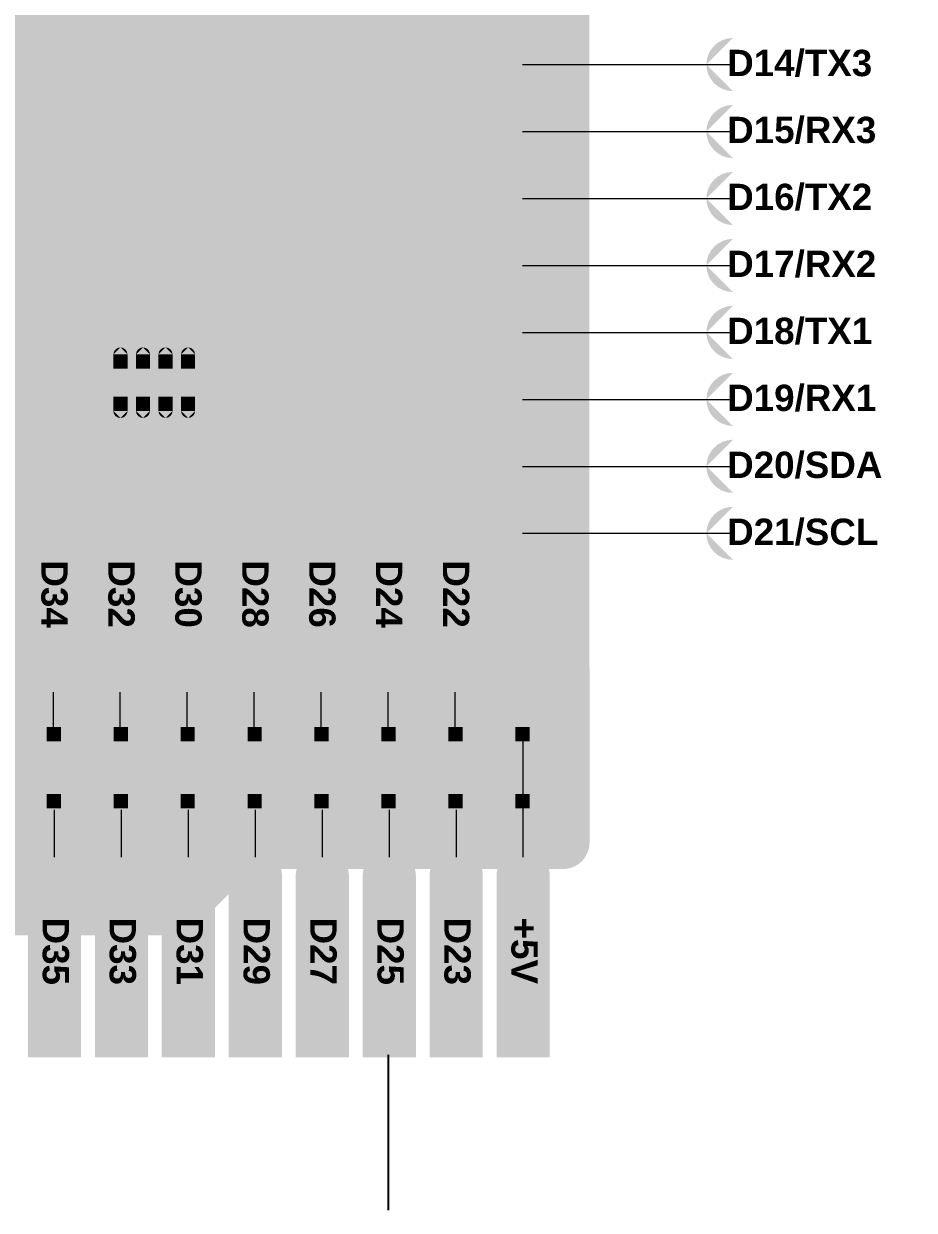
# Model space of a CAD drawing. Header units: millimetres. Extents: x 1 to 623, y -49 to 60.
# Drawn here: x 346.94 to 350.75, y 16.22 to 21.3 of the extents above; entities that cross this region are included whole.
import ezdxf

# ---------------------------------------------------------------- set-up
doc = ezdxf.new("R2010")
doc.units = ezdxf.units.MM
doc.header["$LTSCALE"] = 0.1
doc.layers.add('PDF6_Geometry', color=7, linetype='Continuous')
doc.layers.add('PDF8_Geometry', color=7, linetype='Continuous')
for name, color, linetype, true_color in [('PDF6_Solid Fills', 7, 'Continuous', 0x8b8f90), ('PDF6_Text', 7, 'Continuous', 0xffffff), ('PDF8_Solid Fills', 7, 'Continuous', 0xe5540f), ('PDF8_Text', 7, 'Continuous', 0xffffff)]:
    doc.layers.add(name, color=color, linetype=linetype, true_color=true_color)
doc.styles.add('PDF RobotoMono Bold', font='arialbd.ttf')

# ---------------------------------------------------------------- blocks, each defined once
blk = doc.blocks.new('ARDUINO')
at = {"layer": 'PDF6_Solid Fills', "lineweight": 20, "true_color": 0x017481, "transparency": 33554559}
for points in [[(367.3383, 17.4148), (363.4689, 17.4148), (363.1821, 17.7016), (363.1518, 17.7016), (363.1404, 17.7021), (363.1299, 17.7038), (363.1189, 17.7065), (363.1084, 17.71), (363.0983, 17.7148), (363.0891, 17.7205), (363.0803, 17.7271), (363.072, 17.7345), (363.0645, 17.7429), (363.058, 17.7516), (363.0522, 17.7613), (363.0474, 17.7709), (363.0435, 17.7819), (363.0413, 17.7924), (363.0395, 17.8034), (363.0386, 17.8144), (363.0386, 28.7671), (363.0395, 28.7785), (363.0413, 28.7895), (363.0435, 28.8), (363.0474, 28.8105), (363.0522, 28.8206), (363.058, 28.8302), (363.0645, 28.839), (363.072, 28.8474), (363.0803, 28.8548), (363.0891, 28.8614), (363.0983, 28.8666), (363.1084, 28.8715), (363.1189, 28.8754), (363.1299, 28.878), (363.1404, 28.8798), (363.1518, 28.8802), (368.9457, 28.8802), (368.9567, 28.8798), (368.9676, 28.878), (368.9781, 28.8754), (368.9887, 28.8715), (368.9988, 28.8666), (369.0084, 28.8614), (369.0172, 28.8548), (369.0255, 28.8474), (369.033, 28.839), (369.0396, 28.8302), (369.0448, 28.8206), (369.0496, 28.8105), (369.0536, 28.8), (369.0562, 28.7895), (369.058, 28.7785), (369.0584, 28.7671), (369.058, 28.7671), (369.058, 18.5595), (369.0584, 18.5595), (369.0584, 17.8113), (369.058, 17.8003), (369.0562, 17.7894), (369.0536, 17.7788), (369.0496, 17.7679), (369.0448, 17.7578), (369.0396, 17.7486), (369.033, 17.7398), (369.0255, 17.7315), (369.0172, 17.724), (369.0084, 17.7174), (368.9988, 17.7117), (368.9887, 17.7069), (368.9781, 17.7034), (368.9676, 17.7007), (368.9567, 17.699), (368.9457, 17.6986), (367.6217, 17.6986)], [(367.3701, 19.7796), (367.3701, 19.84), (367.0201, 19.84), (367.0201, 19.7796), (367.0201, 19.7192), (367.3701, 19.7192)]]:
    blk.add_hatch(color=136, dxfattribs=at).paths.add_polyline_path(points)
at = {"layer": 'PDF6_Solid Fills', "lineweight": 20, "true_color": 0xffffff, "transparency": 33554559}
blk.add_hatch(color=7, dxfattribs=at).paths.add_polyline_path([(367.0517, 21.2471, 0.414148), (367.2323, 21.4278), (367.2323, 21.4278, 0.414071), (367.0517, 21.6083), (367.0517, 21.6083, 0.41433), (366.8712, 21.4278), (366.8712, 21.4278, 0.414408)])
at = {"layer": 'PDF6_Solid Fills', "lineweight": 20, "transparency": 33554559}
h = blk.add_hatch(color=7, dxfattribs=at)
h.paths.add_polyline_path([(370.4485, 21.0272), (369.6725, 21.0272)], flags=0)
h.paths.add_polyline_path([(369.5586, 21.1411, 0.412497), (369.6725, 21.0272)], flags=0)
h.paths.add_polyline_path([(369.6725, 21.2549, 0.412497), (369.5586, 21.1411)], flags=0)
h.paths.add_polyline_path([(369.6725, 21.2549), (370.4485, 21.2549)], flags=0)
at = {"layer": 'PDF6_Solid Fills', "lineweight": 20, "true_color": 0x8a7867, "transparency": 33554559}
for points in [[(368.8431, 21.0694), (368.8431, 21.2128), (368.8429, 21.2128), (368.6999, 21.2128), (368.6995, 21.2128), (368.6995, 21.0694), (368.6999, 21.0694)], [(368.8431, 20.7828), (368.8431, 20.9262), (368.8429, 20.9262), (368.6999, 20.9262), (368.6995, 20.9262), (368.6995, 20.7828), (368.6999, 20.7828)], [(368.8431, 20.4961), (368.8431, 20.6395), (368.8429, 20.6395), (368.6999, 20.6395), (368.6995, 20.6395), (368.6995, 20.4961), (368.6999, 20.4961)], [(368.8431, 20.2095), (368.8431, 20.3529), (368.8429, 20.3529), (368.6999, 20.3529), (368.6995, 20.3529), (368.6995, 20.2095), (368.6999, 20.2095)], [(368.8431, 19.9229), (368.8431, 20.0663), (368.8429, 20.0663), (368.6999, 20.0663), (368.6995, 20.0663), (368.6995, 19.9229), (368.6999, 19.9229)], [(368.8431, 19.6363), (368.8431, 19.7797), (368.8429, 19.7797), (368.6999, 19.7797), (368.6995, 19.7797), (368.6995, 19.6363), (368.6999, 19.6363)], [(368.8431, 19.3497), (368.8431, 19.4931), (368.8429, 19.4931), (368.6999, 19.4931), (368.6995, 19.4931), (368.6995, 19.3497), (368.6999, 19.3497)], [(368.8431, 19.0631), (368.8431, 19.2065), (368.8429, 19.2065), (368.6999, 19.2065), (368.6995, 19.2065), (368.6995, 19.0631), (368.6999, 19.0631)], [(366.8364, 18.2034), (366.8364, 18.3468), (366.8361, 18.3468), (366.6932, 18.3468), (366.6927, 18.3468), (366.6927, 18.2034), (366.6932, 18.2034)], [(367.123, 18.2034), (367.123, 18.3468), (367.1227, 18.3468), (366.9797, 18.3468), (366.9793, 18.3468), (366.9793, 18.2034), (366.9797, 18.2034)], [(367.4095, 18.2034), (367.4095, 18.3468), (367.4093, 18.3468), (367.2663, 18.3468), (367.2659, 18.3468), (367.2659, 18.2034), (367.2663, 18.2034)], [(367.6961, 18.2034), (367.6961, 18.3468), (367.6958, 18.3468), (367.5529, 18.3468), (367.5524, 18.3468), (367.5524, 18.2034), (367.5529, 18.2034)], [(367.9827, 18.2034), (367.9827, 18.3468), (367.9824, 18.3468), (367.8394, 18.3468), (367.839, 18.3468), (367.839, 18.2034), (367.8394, 18.2034)], [(368.2692, 18.2034), (368.2692, 18.3468), (368.269, 18.3468), (368.126, 18.3468), (368.1256, 18.3468), (368.1256, 18.2034), (368.126, 18.2034)], [(368.5558, 18.2034), (368.5558, 18.3468), (368.5555, 18.3468), (368.4126, 18.3468), (368.4122, 18.3468), (368.4122, 18.2034), (368.4126, 18.2034)], [(368.8424, 18.2034), (368.8424, 18.3468), (368.8421, 18.3468), (368.6991, 18.3468), (368.6987, 18.3468), (368.6987, 18.2034), (368.6991, 18.2034)], [(366.8364, 17.9164), (366.8364, 18.0598), (366.8361, 18.0598), (366.6932, 18.0598), (366.6927, 18.0598), (366.6927, 17.9164), (366.6932, 17.9164)], [(367.123, 17.9164), (367.123, 18.0598), (367.1227, 18.0598), (366.9797, 18.0598), (366.9793, 18.0598), (366.9793, 17.9164), (366.9797, 17.9164)], [(367.4095, 17.9164), (367.4095, 18.0598), (367.4093, 18.0598), (367.2663, 18.0598), (367.2659, 18.0598), (367.2659, 17.9164), (367.2663, 17.9164)], [(367.6961, 17.9164), (367.6961, 18.0598), (367.6958, 18.0598), (367.5529, 18.0598), (367.5524, 18.0598), (367.5524, 17.9164), (367.5529, 17.9164)], [(367.9827, 17.9164), (367.9827, 18.0598), (367.9824, 18.0598), (367.8394, 18.0598), (367.839, 18.0598), (367.839, 17.9164), (367.8394, 17.9164)], [(368.2692, 17.9164), (368.2692, 18.0598), (368.269, 18.0598), (368.126, 18.0598), (368.1256, 18.0598), (368.1256, 17.9164), (368.126, 17.9164)], [(368.5558, 17.9164), (368.5558, 18.0598), (368.5555, 18.0598), (368.4126, 18.0598), (368.4122, 18.0598), (368.4122, 17.9164), (368.4126, 17.9164)], [(368.8424, 17.9164), (368.8424, 18.0598), (368.8421, 18.0598), (368.6991, 18.0598), (368.6987, 18.0598), (368.6987, 17.9164), (368.6991, 17.9164)]]:
    blk.add_hatch(color=8, dxfattribs=at).paths.add_polyline_path(points)
at = {"layer": 'PDF6_Solid Fills', "lineweight": 20, "transparency": 33554559}
h = blk.add_hatch(color=7, dxfattribs=at)
h.paths.add_polyline_path([(370.4485, 20.7406), (369.6725, 20.7406)], flags=0)
h.paths.add_polyline_path([(369.5586, 20.8545, 0.412497), (369.6725, 20.7406)], flags=0)
h.paths.add_polyline_path([(369.6725, 20.9683, 0.412497), (369.5586, 20.8545)], flags=0)
h.paths.add_polyline_path([(369.6725, 20.9683), (370.4485, 20.9683)], flags=0)
h = blk.add_hatch(color=7, dxfattribs=at)
h.paths.add_polyline_path([(370.4485, 20.454), (369.6725, 20.454)], flags=0)
h.paths.add_polyline_path([(369.5586, 20.5678, 0.412497), (369.6725, 20.454)], flags=0)
h.paths.add_polyline_path([(369.6725, 20.6817, 0.412497), (369.5586, 20.5678)], flags=0)
h.paths.add_polyline_path([(369.6725, 20.6817), (370.4485, 20.6817)], flags=0)
at = {"layer": 'PDF6_Solid Fills', "lineweight": 20, "true_color": 0xeaa800, "transparency": 33554559}
h = blk.add_hatch(color=40, dxfattribs=at)
h.paths.add_polyline_path([(367.0929, 20.2803, 0.41411), (367.1948, 20.1785)], flags=0)
h.paths.add_polyline_path([(367.1948, 20.3822, 0.414417), (367.0929, 20.2803)], flags=0)
h.paths.add_polyline_path([(367.2967, 20.2803, 0.41411), (367.1948, 20.3822)], flags=0)
h.paths.add_polyline_path([(367.1948, 20.1785, 0.413804), (367.2967, 20.2803)], flags=0)
at = {"layer": 'PDF6_Solid Fills', "lineweight": 20, "transparency": 33554559}
h = blk.add_hatch(color=7, dxfattribs=at)
h.paths.add_polyline_path([(370.4485, 20.1674), (369.6725, 20.1674)], flags=0)
h.paths.add_polyline_path([(369.5586, 20.2812, 0.412497), (369.6725, 20.1674)], flags=0)
h.paths.add_polyline_path([(369.6725, 20.3951, 0.412497), (369.5586, 20.2812)], flags=0)
h.paths.add_polyline_path([(369.6725, 20.3951), (370.4485, 20.3951)], flags=0)
h = blk.add_hatch(color=7, dxfattribs=at)
h.paths.add_polyline_path([(370.4485, 19.8807), (369.6725, 19.8807)], flags=0)
h.paths.add_polyline_path([(369.5586, 19.9946, 0.412497), (369.6725, 19.8807)], flags=0)
h.paths.add_polyline_path([(369.6725, 20.1085, 0.412497), (369.5586, 19.9946)], flags=0)
h.paths.add_polyline_path([(369.6725, 20.1085), (370.4485, 20.1085)], flags=0)
at = {"layer": 'PDF6_Solid Fills', "lineweight": 20, "true_color": 0xa1cbcf, "transparency": 33554559}
h = blk.add_hatch(color=9, dxfattribs=at)
h.paths.add_polyline_path([(367.0804, 19.9003, 0.413669), (367.0503, 19.9305)], flags=0)
h.paths.add_polyline_path([(367.0503, 19.8701, 0.414245), (367.0804, 19.9003)], flags=0)
h.paths.add_polyline_path([(367.0201, 19.9003, 0.414257), (367.0503, 19.8701)], flags=0)
h.paths.add_polyline_path([(367.0503, 19.9305, 0.413675), (367.0201, 19.9003)], flags=0)
h = blk.add_hatch(color=9, dxfattribs=at)
h.paths.add_polyline_path([(367.1769, 19.9003, 0.413356), (367.1467, 19.9305)], flags=0)
h.paths.add_polyline_path([(367.1467, 19.8701, 0.413935), (367.1769, 19.9003)], flags=0)
h.paths.add_polyline_path([(367.1166, 19.9003, 0.413676), (367.1467, 19.8701)], flags=0)
h.paths.add_polyline_path([(367.1467, 19.9305, 0.413096), (367.1166, 19.9003)], flags=0)
h = blk.add_hatch(color=9, dxfattribs=at)
h.paths.add_polyline_path([(367.2734, 19.9003, 0.41264), (367.2432, 19.9305)], flags=0)
h.paths.add_polyline_path([(367.2432, 19.8701, 0.413223), (367.2734, 19.9003)], flags=0)
h.paths.add_polyline_path([(367.213, 19.9003, 0.413935), (367.2432, 19.8701)], flags=0)
h.paths.add_polyline_path([(367.2432, 19.9305, 0.413356), (367.213, 19.9003)], flags=0)
h = blk.add_hatch(color=9, dxfattribs=at)
h.paths.add_polyline_path([(367.3701, 19.9003, 0.412059), (367.34, 19.9305)], flags=0)
h.paths.add_polyline_path([(367.34, 19.8701, 0.41264), (367.3701, 19.9003)], flags=0)
h.paths.add_polyline_path([(367.3097, 19.9003, 0.413365), (367.34, 19.8701)], flags=0)
h.paths.add_polyline_path([(367.34, 19.9305, 0.412783), (367.3097, 19.9003)], flags=0)
at = {"layer": 'PDF6_Solid Fills', "lineweight": 20, "true_color": 0xe5540f, "transparency": 33554559}
blk.add_hatch(color=32, dxfattribs=at).paths.add_polyline_path([(367.3701, 19.7796), (367.3701, 19.84), (367.0201, 19.84), (367.0201, 19.7796), (367.0201, 19.7192), (367.3701, 19.7192)])
at = {"layer": 'PDF6_Solid Fills', "lineweight": 20, "true_color": 0x11100d, "transparency": 33554559}
blk.add_hatch(color=28, dxfattribs=at).paths.add_polyline_path([(367.3701, 19.7796), (367.3701, 19.84), (367.0201, 19.84), (367.0201, 19.7796), (367.0201, 19.7192), (367.3701, 19.7192)])
at = {"layer": 'PDF6_Solid Fills', "lineweight": 20, "transparency": 33554559}
h = blk.add_hatch(color=7, dxfattribs=at)
h.paths.add_polyline_path([(370.4485, 19.5941), (369.6725, 19.5941)], flags=0)
h.paths.add_polyline_path([(369.5586, 19.708, 0.412497), (369.6725, 19.5941)], flags=0)
h.paths.add_polyline_path([(369.6725, 19.8219, 0.412497), (369.5586, 19.708)], flags=0)
h.paths.add_polyline_path([(369.6725, 19.8219), (370.4485, 19.8219)], flags=0)
at = {"layer": 'PDF6_Solid Fills', "lineweight": 20, "true_color": 0xa1cbcf, "transparency": 33554559}
h = blk.add_hatch(color=9, dxfattribs=at)
h.paths.add_polyline_path([(367.0804, 19.6589, 0.413669), (367.0503, 19.689)], flags=0)
h.paths.add_polyline_path([(367.0503, 19.6286, 0.414245), (367.0804, 19.6589)], flags=0)
h.paths.add_polyline_path([(367.0201, 19.6589, 0.414257), (367.0503, 19.6286)], flags=0)
h.paths.add_polyline_path([(367.0503, 19.689, 0.413675), (367.0201, 19.6589)], flags=0)
h = blk.add_hatch(color=9, dxfattribs=at)
h.paths.add_polyline_path([(367.1769, 19.6589, 0.413356), (367.1467, 19.689)], flags=0)
h.paths.add_polyline_path([(367.1467, 19.6286, 0.413935), (367.1769, 19.6589)], flags=0)
h.paths.add_polyline_path([(367.1166, 19.6589, 0.413676), (367.1467, 19.6286)], flags=0)
h.paths.add_polyline_path([(367.1467, 19.689, 0.413096), (367.1166, 19.6589)], flags=0)
h = blk.add_hatch(color=9, dxfattribs=at)
h.paths.add_polyline_path([(367.2734, 19.6589, 0.41264), (367.2432, 19.689)], flags=0)
h.paths.add_polyline_path([(367.2432, 19.6286, 0.413223), (367.2734, 19.6589)], flags=0)
h.paths.add_polyline_path([(367.213, 19.6589, 0.413935), (367.2432, 19.6286)], flags=0)
h.paths.add_polyline_path([(367.2432, 19.689, 0.413356), (367.213, 19.6589)], flags=0)
h = blk.add_hatch(color=9, dxfattribs=at)
h.paths.add_polyline_path([(367.3701, 19.6589, 0.412059), (367.34, 19.689)], flags=0)
h.paths.add_polyline_path([(367.34, 19.6286, 0.41264), (367.3701, 19.6589)], flags=0)
h.paths.add_polyline_path([(367.3097, 19.6589, 0.413365), (367.34, 19.6286)], flags=0)
h.paths.add_polyline_path([(367.34, 19.689, 0.412783), (367.3097, 19.6589)], flags=0)
at = {"layer": 'PDF6_Solid Fills', "lineweight": 20, "transparency": 33554559}
h = blk.add_hatch(color=7, dxfattribs=at)
h.paths.add_polyline_path([(370.4485, 19.3075), (369.6725, 19.3075)], flags=0)
h.paths.add_polyline_path([(369.5586, 19.4214, 0.412497), (369.6725, 19.3075)], flags=0)
h.paths.add_polyline_path([(369.6725, 19.5353, 0.412497), (369.5586, 19.4214)], flags=0)
h.paths.add_polyline_path([(369.6725, 19.5353), (370.4485, 19.5353)], flags=0)
h = blk.add_hatch(color=7, dxfattribs=at)
h.paths.add_polyline_path([(370.4485, 19.0209), (369.6725, 19.0209)], flags=0)
h.paths.add_polyline_path([(369.5586, 19.1348, 0.412497), (369.6725, 19.0209)], flags=0)
h.paths.add_polyline_path([(369.6725, 19.2487, 0.412497), (369.5586, 19.1348)], flags=0)
h.paths.add_polyline_path([(369.6725, 19.2487), (370.4485, 19.2487)], flags=0)
at = {"layer": 'PDF6_Solid Fills', "lineweight": 20, "true_color": 0x80b9c0, "transparency": 33554559}
for points in [[(366.6733, 18.2367), (366.727, 18.183), (366.803, 18.183), (366.8568, 18.2367), (366.8568, 18.3127), (366.803, 18.3665), (366.727, 18.3665), (366.6733, 18.3127)], [(366.96, 18.2367), (367.0137, 18.183), (367.0896, 18.183), (367.1435, 18.2367), (367.1435, 18.3127), (367.0896, 18.3665), (367.0137, 18.3665), (366.96, 18.3127)], [(367.2467, 18.2367), (367.3003, 18.183), (367.3763, 18.183), (367.43, 18.2367), (367.43, 18.3127), (367.3763, 18.3665), (367.3003, 18.3665), (367.2467, 18.3127)], [(367.5332, 18.2367), (367.587, 18.183), (367.663, 18.183), (367.7167, 18.2367), (367.7167, 18.3127), (367.663, 18.3665), (367.587, 18.3665), (367.5332, 18.3127)], [(367.8199, 18.2367), (367.8736, 18.183), (367.9495, 18.183), (368.0033, 18.2367), (368.0033, 18.3127), (367.9495, 18.3665), (367.8736, 18.3665), (367.8199, 18.3127)], [(368.1065, 18.2367), (368.1603, 18.183), (368.2362, 18.183), (368.2899, 18.2367), (368.2899, 18.3127), (368.2362, 18.3665), (368.1603, 18.3665), (368.1065, 18.3127)], [(368.3931, 18.2367), (368.4469, 18.183), (368.5228, 18.183), (368.5766, 18.2367), (368.5766, 18.3127), (368.5228, 18.3665), (368.4469, 18.3665), (368.3931, 18.3127)], [(368.6798, 18.2367), (368.7335, 18.183), (368.8095, 18.183), (368.8633, 18.2367), (368.8633, 18.3127), (368.8095, 18.3665), (368.7335, 18.3665), (368.6798, 18.3127)], [(366.6733, 17.9501), (366.727, 17.8964), (366.803, 17.8964), (366.8568, 17.9501), (366.8568, 18.0261), (366.803, 18.0798), (366.727, 18.0798), (366.6733, 18.0261)], [(366.96, 17.9501), (367.0137, 17.8964), (367.0896, 17.8964), (367.1435, 17.9501), (367.1435, 18.0261), (367.0896, 18.0798), (367.0137, 18.0798), (366.96, 18.0261)], [(367.2467, 17.9501), (367.3003, 17.8964), (367.3763, 17.8964), (367.43, 17.9501), (367.43, 18.0261), (367.3763, 18.0798), (367.3003, 18.0798), (367.2467, 18.0261)], [(367.5332, 17.9501), (367.587, 17.8964), (367.663, 17.8964), (367.7167, 17.9501), (367.7167, 18.0261), (367.663, 18.0798), (367.587, 18.0798), (367.5332, 18.0261)], [(367.8199, 17.9501), (367.8736, 17.8964), (367.9495, 17.8964), (368.0033, 17.9501), (368.0033, 18.0261), (367.9495, 18.0798), (367.8736, 18.0798), (367.8199, 18.0261)], [(368.1065, 17.9501), (368.1603, 17.8964), (368.2362, 17.8964), (368.2899, 17.9501), (368.2899, 18.0261), (368.2362, 18.0798), (368.1603, 18.0798), (368.1065, 18.0261)], [(368.3931, 17.9501), (368.4469, 17.8964), (368.5228, 17.8964), (368.5766, 17.9501), (368.5766, 18.0261), (368.5228, 18.0798), (368.4469, 18.0798), (368.3931, 18.0261)], [(368.6798, 17.9501), (368.7335, 17.8964), (368.8095, 17.8964), (368.8633, 17.9501), (368.8633, 18.0261), (368.8095, 18.0798), (368.7335, 18.0798), (368.6798, 18.0261)]]:
    blk.add_hatch(color=143, dxfattribs=at).paths.add_polyline_path(points)
at = {"layer": 'PDF8_Solid Fills', "lineweight": 20, "transparency": 33554559}
for points in [[(366.6485, 18.5354), (366.6485, 19.3115), (366.8762, 19.3115), (366.8762, 18.5354), (366.8762, 18.5354, -0.414243), (366.7624, 18.4215), (366.7624, 18.4215, -0.414243)], [(366.9351, 18.5354), (366.9351, 19.3115), (367.1628, 19.3115), (367.1628, 18.5354), (367.1628, 18.5354, -0.414243), (367.049, 18.4215), (367.049, 18.4215, -0.414243)], [(367.2217, 18.5354), (367.2217, 19.3115), (367.4495, 19.3115), (367.4495, 18.5354), (367.4495, 18.5354, -0.414243), (367.3356, 18.4215), (367.3356, 18.4215, -0.414243)], [(367.5083, 18.5354), (367.5083, 19.3115), (367.7361, 19.3115), (367.7361, 18.5354), (367.7361, 18.5354, -0.414243), (367.6222, 18.4215), (367.6222, 18.4215, -0.414243)], [(367.7949, 18.5354), (367.7949, 19.3115), (368.0227, 19.3115), (368.0227, 18.5354), (368.0227, 18.5354, -0.414243), (367.9088, 18.4215), (367.9088, 18.4215, -0.414243)], [(368.0815, 18.5354), (368.0815, 19.3115), (368.3093, 19.3115), (368.3093, 18.5354), (368.3093, 18.5354, -0.414243), (368.1954, 18.4215), (368.1954, 18.4215, -0.414243)], [(368.3681, 18.5354), (368.3681, 19.3115), (368.5959, 19.3115), (368.5959, 18.5354), (368.5959, 18.5354, -0.414243), (368.482, 18.4215), (368.482, 18.4215, -0.414243)], [(366.6541, 17.6691), (366.6541, 16.893), (366.8819, 16.893), (366.8819, 17.6691), (366.8819, 17.6691, 0.414243), (366.768, 17.7829), (366.768, 17.7829, 0.414243)], [(366.9407, 17.6691), (366.9407, 16.893), (367.1685, 16.893), (367.1685, 17.6691), (367.1685, 17.6691, 0.414243), (367.0546, 17.7829), (367.0546, 17.7829, 0.414243)], [(367.514, 17.6691), (367.514, 16.893), (367.7417, 16.893), (367.7417, 17.6691), (367.7417, 17.6691, 0.414243), (367.6278, 17.7829), (367.6278, 17.7829, 0.414243)], [(367.8006, 17.6691), (367.8006, 16.893), (368.0283, 16.893), (368.0283, 17.6691), (368.0283, 17.6691, 0.414243), (367.9144, 17.7829), (367.9144, 17.7829, 0.414243)], [(368.0872, 17.6691), (368.0872, 16.893), (368.3149, 16.893), (368.3149, 17.6691), (368.3149, 17.6691, 0.414243), (368.201, 17.7829), (368.201, 17.7829, 0.414243)], [(368.3738, 17.6691), (368.3738, 16.893), (368.6015, 16.893), (368.6015, 17.6691), (368.6015, 17.6691, 0.414243), (368.4877, 17.7829), (368.4877, 17.7829, 0.414243)], [(368.6604, 17.6691), (368.6604, 16.893), (368.8881, 16.893), (368.8881, 17.6691), (368.8881, 17.6691, 0.414243), (368.7743, 17.7829), (368.7743, 17.7829, 0.414243)]]:
    blk.add_hatch(color=7, dxfattribs=at).paths.add_polyline_path(points)
at = {"layer": 'PDF8_Solid Fills', "lineweight": 20, "true_color": 0x8a7867, "transparency": 33554559}
blk.add_hatch(color=8, dxfattribs=at).paths.add_polyline_path([(368.8413, 18.8447), (368.8413, 18.9881), (368.841, 18.9881), (368.6981, 18.9881), (368.6977, 18.9881), (368.6977, 18.8447), (368.6981, 18.8447)])
at = {"layer": 'PDF8_Solid Fills', "lineweight": 20, "true_color": 0xeaa800, "transparency": 33554559}
h = blk.add_hatch(color=40, dxfattribs=at)
h.paths.add_polyline_path([(367.0911, 18.6289, 0.41411), (367.193, 18.527)], flags=0)
h.paths.add_polyline_path([(367.193, 18.7308, 0.414417), (367.0911, 18.6289)], flags=0)
h.paths.add_polyline_path([(367.2949, 18.6289, 0.41411), (367.193, 18.7308)], flags=0)
h.paths.add_polyline_path([(367.193, 18.527, 0.413804), (367.2949, 18.6289)], flags=0)
at = {"layer": 'PDF8_Solid Fills', "lineweight": 20, "true_color": 0xf8f6b0, "transparency": 33554559}
blk.add_hatch(color=51, dxfattribs=at).paths.add_polyline_path([(367.2273, 17.6691), (367.2273, 16.893), (367.4551, 16.893), (367.4551, 17.6691), (367.4551, 17.6691, 0.414243), (367.3412, 17.7829), (367.3412, 17.7829, 0.414243)])
at = {"layer": 'PDF6_Geometry', "color": 7, "lineweight": 20, "true_color": 0xffffff}
for points in [[(368.7716, 21.1411), (369.6665, 21.1411)], [(368.7716, 20.8545), (369.6665, 20.8545)], [(368.7716, 20.5678), (369.6665, 20.5678)], [(368.7716, 20.2812), (369.6665, 20.2812)], [(368.7716, 19.9946), (369.6665, 19.9946)], [(368.7716, 19.708), (369.6665, 19.708)], [(368.7716, 19.4214), (369.6665, 19.4214)], [(368.7716, 19.1348), (369.6665, 19.1348)]]:
    blk.add_lwpolyline(points, dxfattribs=at)
at = {"layer": 'PDF6_Geometry', "color": 9, "lineweight": 20, "true_color": 0xbcc6c6}
for points in [[(368.7716, 21.1411), (369.6665, 21.1411)], [(368.7716, 20.8545), (369.6665, 20.8545)], [(368.7716, 20.5678), (369.6665, 20.5678)], [(368.7716, 20.2812), (369.6665, 20.2812)], [(368.7716, 19.9946), (369.6665, 19.9946)], [(368.7716, 19.708), (369.6665, 19.708)], [(368.7716, 19.4214), (369.6665, 19.4214)], [(368.7716, 19.1348), (369.6665, 19.1348)]]:
    blk.add_lwpolyline(points, dxfattribs=at)
at = {"layer": 'PDF6_Solid Fills', "color": 28, "lineweight": 20, "true_color": 0x11100d, "transparency": 33554559}
for points in [[(368.9145, 21.2482), (368.6278, 21.2482), (368.9145, 21.6039), (368.6278, 21.6039)], [(368.9145, 21.2844), (368.6278, 21.2844), (368.9145, 20.9978), (368.6278, 20.9978)], [(368.9145, 21.2844), (368.6278, 21.2844), (368.9145, 20.9978), (368.6278, 20.9978)], [(368.9145, 20.9978), (368.6278, 20.9978), (368.9145, 20.7111), (368.6278, 20.7111)], [(368.9145, 20.9978), (368.6278, 20.9978), (368.9145, 20.7111), (368.6278, 20.7111)], [(368.9145, 20.7112), (368.6278, 20.7112), (368.9145, 20.4245), (368.6278, 20.4245)], [(368.9145, 20.7112), (368.6278, 20.7112), (368.9145, 20.4245), (368.6278, 20.4245)], [(368.9145, 20.4245), (368.6278, 20.4245), (368.9145, 20.1379), (368.6278, 20.1379)], [(368.9145, 20.4245), (368.6278, 20.4245), (368.9145, 20.1379), (368.6278, 20.1379)], [(368.9145, 20.1379), (368.6278, 20.1379), (368.9145, 19.8513), (368.6278, 19.8513)], [(368.9145, 20.1379), (368.6278, 20.1379), (368.9145, 19.8513), (368.6278, 19.8513)], [(368.9145, 19.8513), (368.6278, 19.8513), (368.9145, 19.5647), (368.6278, 19.5647)], [(368.9145, 19.8513), (368.6278, 19.8513), (368.9145, 19.5647), (368.6278, 19.5647)], [(368.9145, 19.5647), (368.6278, 19.5647), (368.9145, 19.2781), (368.6278, 19.2781)], [(368.9145, 19.5647), (368.6278, 19.5647), (368.9145, 19.2781), (368.6278, 19.2781)], [(368.9145, 19.2781), (368.6278, 19.2781), (368.9145, 18.9915), (368.6278, 18.9915)], [(368.9145, 19.2781), (368.6278, 19.2781), (368.9145, 18.9915), (368.6278, 18.9915)], [(366.9077, 18.4184), (366.6211, 18.4184), (366.9077, 18.1318), (366.6211, 18.1318)], [(366.9077, 18.4184), (366.6211, 18.4184), (366.9077, 18.1318), (366.6211, 18.1318)], [(367.1943, 18.4184), (366.9077, 18.4184), (367.1943, 18.1318), (366.9077, 18.1318)], [(367.1943, 18.4184), (366.9077, 18.4184), (367.1943, 18.1318), (366.9077, 18.1318)], [(367.4809, 18.4184), (367.1943, 18.4184), (367.4809, 18.1318), (367.1943, 18.1318)], [(367.4809, 18.4184), (367.1943, 18.4184), (367.4809, 18.1318), (367.1943, 18.1318)], [(367.7674, 18.4184), (367.4808, 18.4184), (367.7674, 18.1318), (367.4808, 18.1318)], [(367.7674, 18.4184), (367.4808, 18.4184), (367.7674, 18.1318), (367.4808, 18.1318)], [(368.054, 18.4184), (367.7674, 18.4184), (368.054, 18.1318), (367.7674, 18.1318)], [(368.054, 18.4184), (367.7674, 18.4184), (368.054, 18.1318), (367.7674, 18.1318)], [(368.3406, 18.4184), (368.054, 18.4184), (368.3406, 18.1318), (368.054, 18.1318)], [(368.3406, 18.4184), (368.054, 18.4184), (368.3406, 18.1318), (368.054, 18.1318)], [(368.6272, 18.4184), (368.3405, 18.4184), (368.6272, 18.1318), (368.3405, 18.1318)], [(368.6272, 18.4184), (368.3405, 18.4184), (368.6272, 18.1318), (368.3405, 18.1318)], [(368.9137, 18.4184), (368.6271, 18.4184), (368.9137, 18.1318), (368.6271, 18.1318)], [(368.9137, 18.4184), (368.6271, 18.4184), (368.9137, 18.1318), (368.6271, 18.1318)], [(366.9077, 18.1314), (366.6211, 18.1314), (366.9077, 17.8448), (366.6211, 17.8448)], [(366.9077, 18.1314), (366.6211, 18.1314), (366.9077, 17.8448), (366.6211, 17.8448)], [(367.1943, 18.1314), (366.9077, 18.1314), (367.1943, 17.8448), (366.9077, 17.8448)], [(367.1943, 18.1314), (366.9077, 18.1314), (367.1943, 17.8448), (366.9077, 17.8448)], [(367.4809, 18.1314), (367.1943, 18.1314), (367.4809, 17.8448), (367.1943, 17.8448)], [(367.4809, 18.1314), (367.1943, 18.1314), (367.4809, 17.8448), (367.1943, 17.8448)], [(367.7674, 18.1314), (367.4808, 18.1314), (367.7674, 17.8448), (367.4808, 17.8448)], [(367.7674, 18.1314), (367.4808, 18.1314), (367.7674, 17.8448), (367.4808, 17.8448)], [(368.054, 18.1314), (367.7674, 18.1314), (368.054, 17.8448), (367.7674, 17.8448)], [(368.054, 18.1314), (367.7674, 18.1314), (368.054, 17.8448), (367.7674, 17.8448)], [(368.3406, 18.1314), (368.054, 18.1314), (368.3406, 17.8448), (368.054, 17.8448)], [(368.3406, 18.1314), (368.054, 18.1314), (368.3406, 17.8448), (368.054, 17.8448)], [(368.6272, 18.1314), (368.3405, 18.1314), (368.6272, 17.8448), (368.3405, 17.8448)], [(368.6272, 18.1314), (368.3405, 18.1314), (368.6272, 17.8448), (368.3405, 17.8448)], [(368.9137, 18.1314), (368.6271, 18.1314), (368.9137, 17.8448), (368.6271, 17.8448)], [(368.9137, 18.1314), (368.6271, 18.1314), (368.9137, 17.8448), (368.6271, 17.8448)]]:
    blk.add_solid(points, dxfattribs=at)
at = {"layer": 'PDF6_Solid Fills', "color": 32, "lineweight": 20, "true_color": 0xe5540f, "transparency": 33554559}
for points in [[(368.9145, 21.2844), (368.6278, 21.2844), (368.9145, 20.9978), (368.6278, 20.9978)], [(368.9145, 21.2844), (368.6278, 21.2844), (368.9145, 20.9978), (368.6278, 20.9978)], [(368.9145, 20.9978), (368.6278, 20.9978), (368.9145, 20.7111), (368.6278, 20.7111)], [(368.9145, 20.9978), (368.6278, 20.9978), (368.9145, 20.7111), (368.6278, 20.7111)], [(368.9145, 20.7112), (368.6278, 20.7112), (368.9145, 20.4245), (368.6278, 20.4245)], [(368.9145, 20.7112), (368.6278, 20.7112), (368.9145, 20.4245), (368.6278, 20.4245)], [(368.9145, 20.4245), (368.6278, 20.4245), (368.9145, 20.1379), (368.6278, 20.1379)], [(368.9145, 20.4245), (368.6278, 20.4245), (368.9145, 20.1379), (368.6278, 20.1379)], [(368.9145, 20.1379), (368.6278, 20.1379), (368.9145, 19.8513), (368.6278, 19.8513)], [(368.9145, 20.1379), (368.6278, 20.1379), (368.9145, 19.8513), (368.6278, 19.8513)], [(368.9145, 19.8513), (368.6278, 19.8513), (368.9145, 19.5647), (368.6278, 19.5647)], [(368.9145, 19.8513), (368.6278, 19.8513), (368.9145, 19.5647), (368.6278, 19.5647)], [(368.9145, 19.5647), (368.6278, 19.5647), (368.9145, 19.2781), (368.6278, 19.2781)], [(368.9145, 19.5647), (368.6278, 19.5647), (368.9145, 19.2781), (368.6278, 19.2781)], [(368.9145, 19.2781), (368.6278, 19.2781), (368.9145, 18.9915), (368.6278, 18.9915)], [(368.9145, 19.2781), (368.6278, 19.2781), (368.9145, 18.9915), (368.6278, 18.9915)], [(366.9077, 18.4184), (366.6211, 18.4184), (366.9077, 18.1318), (366.6211, 18.1318)], [(366.9077, 18.4184), (366.6211, 18.4184), (366.9077, 18.1318), (366.6211, 18.1318)], [(367.1943, 18.4184), (366.9077, 18.4184), (367.1943, 18.1318), (366.9077, 18.1318)], [(367.1943, 18.4184), (366.9077, 18.4184), (367.1943, 18.1318), (366.9077, 18.1318)], [(367.4809, 18.4184), (367.1943, 18.4184), (367.4809, 18.1318), (367.1943, 18.1318)], [(367.4809, 18.4184), (367.1943, 18.4184), (367.4809, 18.1318), (367.1943, 18.1318)], [(367.7674, 18.4184), (367.4808, 18.4184), (367.7674, 18.1318), (367.4808, 18.1318)], [(367.7674, 18.4184), (367.4808, 18.4184), (367.7674, 18.1318), (367.4808, 18.1318)], [(368.054, 18.4184), (367.7674, 18.4184), (368.054, 18.1318), (367.7674, 18.1318)], [(368.054, 18.4184), (367.7674, 18.4184), (368.054, 18.1318), (367.7674, 18.1318)], [(368.3406, 18.4184), (368.054, 18.4184), (368.3406, 18.1318), (368.054, 18.1318)], [(368.3406, 18.4184), (368.054, 18.4184), (368.3406, 18.1318), (368.054, 18.1318)], [(368.6272, 18.4184), (368.3405, 18.4184), (368.6272, 18.1318), (368.3405, 18.1318)], [(368.6272, 18.4184), (368.3405, 18.4184), (368.6272, 18.1318), (368.3405, 18.1318)], [(368.9137, 18.4184), (368.6271, 18.4184), (368.9137, 18.1318), (368.6271, 18.1318)], [(368.9137, 18.4184), (368.6271, 18.4184), (368.9137, 18.1318), (368.6271, 18.1318)], [(366.9077, 18.1314), (366.6211, 18.1314), (366.9077, 17.8448), (366.6211, 17.8448)], [(366.9077, 18.1314), (366.6211, 18.1314), (366.9077, 17.8448), (366.6211, 17.8448)], [(367.1943, 18.1314), (366.9077, 18.1314), (367.1943, 17.8448), (366.9077, 17.8448)], [(367.1943, 18.1314), (366.9077, 18.1314), (367.1943, 17.8448), (366.9077, 17.8448)], [(367.4809, 18.1314), (367.1943, 18.1314), (367.4809, 17.8448), (367.1943, 17.8448)], [(367.4809, 18.1314), (367.1943, 18.1314), (367.4809, 17.8448), (367.1943, 17.8448)], [(367.7674, 18.1314), (367.4808, 18.1314), (367.7674, 17.8448), (367.4808, 17.8448)], [(367.7674, 18.1314), (367.4808, 18.1314), (367.7674, 17.8448), (367.4808, 17.8448)], [(368.054, 18.1314), (367.7674, 18.1314), (368.054, 17.8448), (367.7674, 17.8448)], [(368.054, 18.1314), (367.7674, 18.1314), (368.054, 17.8448), (367.7674, 17.8448)], [(368.3406, 18.1314), (368.054, 18.1314), (368.3406, 17.8448), (368.054, 17.8448)], [(368.3406, 18.1314), (368.054, 18.1314), (368.3406, 17.8448), (368.054, 17.8448)], [(368.6272, 18.1314), (368.3405, 18.1314), (368.6272, 17.8448), (368.3405, 17.8448)], [(368.6272, 18.1314), (368.3405, 18.1314), (368.6272, 17.8448), (368.3405, 17.8448)], [(368.9137, 18.1314), (368.6271, 18.1314), (368.9137, 17.8448), (368.6271, 17.8448)], [(368.9137, 18.1314), (368.6271, 18.1314), (368.9137, 17.8448), (368.6271, 17.8448)]]:
    blk.add_solid(points, dxfattribs=at)
at = {"layer": 'PDF6_Solid Fills', "color": 136, "lineweight": 20, "true_color": 0x017481, "transparency": 33554559}
for points in [[(368.9145, 21.2844), (368.6278, 21.2844), (368.9145, 20.9978), (368.6278, 20.9978)], [(368.9145, 20.9978), (368.6278, 20.9978), (368.9145, 20.7111), (368.6278, 20.7111)], [(368.9145, 20.7112), (368.6278, 20.7112), (368.9145, 20.4245), (368.6278, 20.4245)], [(368.9145, 20.4245), (368.6278, 20.4245), (368.9145, 20.1379), (368.6278, 20.1379)], [(368.9145, 20.1379), (368.6278, 20.1379), (368.9145, 19.8513), (368.6278, 19.8513)], [(368.9145, 19.8513), (368.6278, 19.8513), (368.9145, 19.5647), (368.6278, 19.5647)], [(368.9145, 19.5647), (368.6278, 19.5647), (368.9145, 19.2781), (368.6278, 19.2781)], [(368.9145, 19.2781), (368.6278, 19.2781), (368.9145, 18.9915), (368.6278, 18.9915)], [(366.9077, 18.4184), (366.6211, 18.4184), (366.9077, 18.1318), (366.6211, 18.1318)], [(367.1943, 18.4184), (366.9077, 18.4184), (367.1943, 18.1318), (366.9077, 18.1318)], [(367.4809, 18.4184), (367.1943, 18.4184), (367.4809, 18.1318), (367.1943, 18.1318)], [(367.7674, 18.4184), (367.4808, 18.4184), (367.7674, 18.1318), (367.4808, 18.1318)], [(368.054, 18.4184), (367.7674, 18.4184), (368.054, 18.1318), (367.7674, 18.1318)], [(368.3406, 18.4184), (368.054, 18.4184), (368.3406, 18.1318), (368.054, 18.1318)], [(368.6272, 18.4184), (368.3405, 18.4184), (368.6272, 18.1318), (368.3405, 18.1318)], [(368.9137, 18.4184), (368.6271, 18.4184), (368.9137, 18.1318), (368.6271, 18.1318)], [(366.9077, 18.1314), (366.6211, 18.1314), (366.9077, 17.8448), (366.6211, 17.8448)], [(367.1943, 18.1314), (366.9077, 18.1314), (367.1943, 17.8448), (366.9077, 17.8448)], [(367.4809, 18.1314), (367.1943, 18.1314), (367.4809, 17.8448), (367.1943, 17.8448)], [(367.7674, 18.1314), (367.4808, 18.1314), (367.7674, 17.8448), (367.4808, 17.8448)], [(368.054, 18.1314), (367.7674, 18.1314), (368.054, 17.8448), (367.7674, 17.8448)], [(368.3406, 18.1314), (368.054, 18.1314), (368.3406, 17.8448), (368.054, 17.8448)], [(368.6272, 18.1314), (368.3405, 18.1314), (368.6272, 17.8448), (368.3405, 17.8448)], [(368.9137, 18.1314), (368.6271, 18.1314), (368.9137, 17.8448), (368.6271, 17.8448)]]:
    blk.add_solid(points, dxfattribs=at)
at = {"layer": 'PDF6_Solid Fills', "lineweight": 20, "transparency": 33554559}
for points in [[(367.2607, 20.1145), (367.1288, 20.1145), (367.2607, 20.4458), (367.1288, 20.4458)], [(367.0201, 19.84), (367.0805, 19.84), (367.0201, 19.9003), (367.0805, 19.9003)], [(367.1166, 19.84), (367.1769, 19.84), (367.1166, 19.9003), (367.1769, 19.9003)], [(367.2132, 19.84), (367.2736, 19.84), (367.2132, 19.9003), (367.2736, 19.9003)], [(367.3097, 19.84), (367.3701, 19.84), (367.3097, 19.9003), (367.3701, 19.9003)], [(367.0201, 19.6589), (367.0805, 19.6589), (367.0201, 19.7192), (367.0805, 19.7192)], [(367.1166, 19.6589), (367.1769, 19.6589), (367.1166, 19.7192), (367.1769, 19.7192)], [(367.2132, 19.6589), (367.2736, 19.6589), (367.2132, 19.7192), (367.2736, 19.7192)], [(367.3097, 19.6589), (367.3701, 19.6589), (367.3097, 19.7192), (367.3701, 19.7192)]]:
    blk.add_solid(points, dxfattribs=at)
at = {"layer": 'PDF6_Solid Fills', "color": 8, "lineweight": 20, "true_color": 0x8a7867, "transparency": 33554559}
for points in [[(366.7955, 18.3057), (366.7344, 18.3057), (366.7955, 18.2445), (366.7344, 18.2445)], [(367.0821, 18.3057), (367.021, 18.3057), (367.0821, 18.2445), (367.021, 18.2445)], [(367.3687, 18.3057), (367.3076, 18.3057), (367.3687, 18.2445), (367.3076, 18.2445)], [(367.6554, 18.3057), (367.5943, 18.3057), (367.6554, 18.2445), (367.5943, 18.2445)], [(367.9419, 18.3057), (367.8808, 18.3057), (367.9419, 18.2445), (367.8808, 18.2445)], [(368.2285, 18.3057), (368.1674, 18.3057), (368.2285, 18.2445), (368.1674, 18.2445)], [(368.5151, 18.3057), (368.454, 18.3057), (368.5151, 18.2445), (368.454, 18.2445)], [(368.8017, 18.3057), (368.7406, 18.3057), (368.8017, 18.2445), (368.7406, 18.2445)], [(366.7955, 18.0191), (366.7344, 18.0191), (366.7955, 17.9579), (366.7344, 17.9579)], [(367.0821, 18.0191), (367.021, 18.0191), (367.0821, 17.9579), (367.021, 17.9579)], [(367.3687, 18.0191), (367.3076, 18.0191), (367.3687, 17.9579), (367.3076, 17.9579)], [(367.6554, 18.0191), (367.5943, 18.0191), (367.6554, 17.9579), (367.5943, 17.9579)], [(367.9419, 18.0191), (367.8808, 18.0191), (367.9419, 17.9579), (367.8808, 17.9579)], [(368.2285, 18.0191), (368.1674, 18.0191), (368.2285, 17.9579), (368.1674, 17.9579)], [(368.5151, 18.0191), (368.454, 18.0191), (368.5151, 17.9579), (368.454, 17.9579)], [(368.8017, 18.0191), (368.7406, 18.0191), (368.8017, 17.9579), (368.7406, 17.9579)]]:
    blk.add_solid(points, dxfattribs=at)
at = {"layer": 'PDF8_Geometry', "color": 7, "lineweight": 20, "true_color": 0xffffff}
for points in [[(366.7631, 18.2525), (366.7631, 18.4555)], [(367.0497, 18.2525), (367.0497, 18.4555)], [(367.3363, 18.2525), (367.3363, 18.4555)], [(367.6229, 18.2525), (367.6229, 18.4555)], [(367.9096, 18.2525), (367.9096, 18.4555)], [(368.1962, 18.2525), (368.1962, 18.4555)], [(368.4828, 18.2525), (368.4828, 18.4555)], [(366.7687, 17.749), (366.7687, 17.9519)], [(367.0554, 17.749), (367.0554, 17.9519)], [(367.342, 17.749), (367.342, 17.9519)], [(367.6286, 17.749), (367.6286, 17.9519)], [(367.9152, 17.749), (367.9152, 17.9519)], [(368.2018, 17.749), (368.2018, 17.9519)], [(368.4884, 17.749), (368.4884, 17.9519)], [(368.775, 17.749), (368.775, 17.9519)]]:
    blk.add_lwpolyline(points, dxfattribs=at)
at = {"layer": 'PDF8_Geometry', "color": 9, "lineweight": 20, "true_color": 0xbcc6c6}
for points in [[(366.7631, 18.2525), (366.7631, 18.4555)], [(367.0497, 18.2525), (367.0497, 18.4555)], [(367.3363, 18.2525), (367.3363, 18.4555)], [(367.6229, 18.2525), (367.6229, 18.4555)], [(367.9096, 18.2525), (367.9096, 18.4555)], [(368.1962, 18.2525), (368.1962, 18.4555)], [(368.4828, 18.2525), (368.4828, 18.4555)], [(368.775, 17.749), (368.775, 18.3057)], [(366.7687, 17.749), (366.7687, 17.9519)], [(367.0554, 17.749), (367.0554, 17.9519)], [(367.342, 17.749), (367.342, 17.9519)], [(367.6286, 17.749), (367.6286, 17.9519)], [(367.9152, 17.749), (367.9152, 17.9519)], [(368.2018, 17.749), (368.2018, 17.9519)], [(368.4884, 17.749), (368.4884, 17.9519)], [(368.4884, 17.749), (368.4884, 17.9519)]]:
    blk.add_lwpolyline(points, dxfattribs=at)
at = {"layer": 'PDF8_Solid Fills', "color": 28, "lineweight": 20, "true_color": 0x11100d, "transparency": 33554559}
for points in [[(368.626, 19.3463), (368.626, 19.0597), (368.9127, 19.3463), (368.9127, 19.0597)], [(368.626, 19.3463), (368.626, 19.0597), (368.9127, 19.3463), (368.9127, 19.0597)], [(368.626, 19.0597), (368.626, 18.7731), (368.9127, 19.0597), (368.9127, 18.7731)], [(368.626, 19.0597), (368.626, 18.7731), (368.9127, 19.0597), (368.9127, 18.7731)], [(368.626, 18.7731), (368.626, 18.4865), (368.9127, 18.7731), (368.9127, 18.4865)]]:
    blk.add_solid(points, dxfattribs=at)
at = {"layer": 'PDF8_Solid Fills', "lineweight": 20, "transparency": 33554559}
for points in [[(368.626, 19.3463), (368.626, 19.0597), (368.9127, 19.3463), (368.9127, 19.0597)], [(368.626, 19.3463), (368.626, 19.0597), (368.9127, 19.3463), (368.9127, 19.0597)], [(368.626, 19.0597), (368.626, 18.7731), (368.9127, 19.0597), (368.9127, 18.7731)], [(368.626, 19.0597), (368.626, 18.7731), (368.9127, 19.0597), (368.9127, 18.7731)]]:
    blk.add_solid(points, dxfattribs=at)
at = {"layer": 'PDF8_Solid Fills', "color": 136, "lineweight": 20, "true_color": 0x017481, "transparency": 33554559}
for points in [[(368.626, 19.3463), (368.626, 19.0597), (368.9127, 19.3463), (368.9127, 19.0597)], [(368.626, 19.0597), (368.626, 18.7731), (368.9127, 19.0597), (368.9127, 18.7731)]]:
    blk.add_solid(points, dxfattribs=at)
at = {"layer": 'PDF8_Solid Fills', "color": 252, "lineweight": 20, "true_color": 0x8b8f90, "transparency": 33554559}
blk.add_solid([(367.2589, 18.7944), (367.2589, 18.4631), (367.127, 18.7944), (367.127, 18.4631)], dxfattribs=at)
at = {"layer": 'PDF6_Text', "lineweight": 20, "char_height": 0.11263, "attachment_point": 4, "style": 'PDF RobotoMono Bold'}
for s, insert in [('D14/TX3', (369.6476, 21.1461)), ('D15/RX3', (369.6476, 20.8595)), ('D16/TX2', (369.6476, 20.5729)), ('D17/RX2', (369.6476, 20.2863)), ('D18/TX1', (369.6476, 19.9996)), ('D19/RX1', (369.6476, 19.713)), ('D20/SDA', (369.6476, 19.4264)), ('D21/SCL', (369.6476, 19.1398))]:
    blk.add_mtext(s, dxfattribs=dict(at, insert=insert))
at = {"layer": 'PDF8_Text', "lineweight": 20, "char_height": 0.11263, "attachment_point": 4, "rotation": 270, "style": 'PDF RobotoMono Bold'}
for s, insert in [('D34', (366.7674, 19.0191)), ('D32', (367.054, 19.0191)), ('D30', (367.3406, 19.0191)), ('D28', (367.6272, 19.0191)), ('D26', (367.9138, 19.0191)), ('D24', (368.2004, 19.0191)), ('D22', (368.487, 19.0191)), ('D35', (366.773, 17.4905)), ('D33', (367.0596, 17.4905)), ('D31', (367.3462, 17.4905)), ('D29', (367.6328, 17.4905)), ('D27', (367.9195, 17.4905)), ('D25', (368.2061, 17.4905)), ('D23', (368.4927, 17.4905)), ('+5V', (368.7793, 17.4905))]:
    blk.add_mtext(s, dxfattribs=dict(at, insert=insert))

msp = doc.modelspace()

# ---------------------------------------------------------------- linework, layer by layer
msp.add_line((348.4996, 16.8899), (348.4996, 16.2244))

# ---------------------------------------------------------------- block references
msp.add_blockref('ARDUINO', (-19.6966, -0.0135))

doc.saveas('drawing.dxf')
